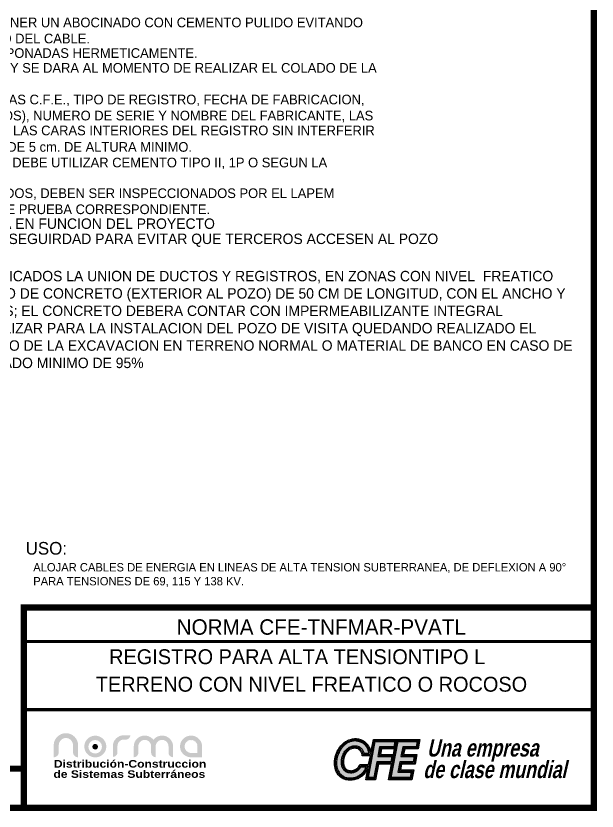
# Model space of a CAD drawing. Header units: centimetres. Extents: x 96 to 420531, y -3168 to 2218.
# Drawn here: x 2590 to 3371, y 96 to 1165 of the extents above; entities that cross this region are included whole.
import ezdxf
from ezdxf.enums import TextEntityAlignment as Align

# ---------------------------------------------------------------- set-up
doc = ezdxf.new("R2010")
doc.units = ezdxf.units.CM
doc.header["$LTSCALE"] = 10
doc.header["$MEASUREMENT"] = 0
doc.layers.get('0').update_dxf_attribs({"linetype": 'CONTINUOUS'})
for name, color, linetype in [('CABLES Y VARILLAS', 7, 'CONTINUOUS'), ('DIM', 7, 'CONTINUOUS'), ('LAYER_1', 160, 'CONTINUOUS'), ('MARCO', 7, 'CONTINUOUS'), ('TEXTOS', 7, 'CONTINUOUS')]:
    doc.layers.add(name, color=color, linetype=linetype)
doc.layers.add('LOGO', color=7, linetype='CONTINUOUS', true_color=0x00a160)
doc.styles.get("Standard").update_dxf_attribs({"font": ''})
doc.styles.add('Zurich', font='')
doc.styles.get('Standard').set_extended_font_data('Zurich Ex BT')
doc.styles.get('Zurich').set_extended_font_data('Zurich Ex BT')

# ---------------------------------------------------------------- blocks, each defined once
blk = doc.blocks.new('A$C0A2002F6')
at = {"layer": 'TEXTOS', "insert": (26.9, 188), "char_height": 14, "width": 1278.433, "attachment_point": 1}
blk.add_mtext('31.- EN CASO DE QUE LOS REGISTROS SEAN PREFABRICADOS LA UNION DE DUCTOS Y REGISTROS, EN ZONAS CON NIVEL  FREATICO ALTO, CONTEMPLARA LA CONSTRUCCION  DE UN DADO DE CONCRETO (EXTERIOR AL POZO) DE 50 CM DE LONGITUD, CON EL ANCHO Y ALTO NECESARIO PARA CUBRIR EL BANCO DE DUCTOS; EL CONCRETO DEBERA CONTAR CON IMPERMEABILIZANTE INTEGRAL \\P32.-LA SOBREEXCAVACION INDICADA SE DEBERA REALIZAR PARA LA INSTALACION DEL POZO DE VISITA QUEDANDO REALIZADO EL RELLENO Y COMPACTACION CON MATERIAL PRODUCTO DE LA EXCAVACION EN TERRENO NORMAL O MATERIAL DE BANCO EN CASO DE TERRENO ROCOSO DEBIENDO LOGRAR UN COMPACTADO MINIMO DE 95%', dxfattribs=at)
blk = doc.blocks.new('CFE-logo')
at = {"layer": 'LOGO'}
h = blk.add_hatch(color=256, dxfattribs=at)
h.paths.add_polyline_path([(-6.3, 34.49, 0.054617), (-8.96, 35.72, 0.06951), (-12.95, 36.47, 0.073461), (-17.11, 36.07, 0.070228), (-21.5, 34.29, 0.043722), (-24.22, 32.39, 0.039641), (-26.5, 30.15, 0.06765), (-29.65, 25.35, 0.070931), (-31.77, 18.5, 0.0834), (-31.89, 11.64, 0.093808), (-29.9, 5.9, 0.073538), (-27.55, 3.04, 0.039243), (-25.95, 1.76, 0.037048), (-24.48, 0.91, 0.041823), (-22.64, 0.21, 0.027251), (-21.22, -0.11, 0.022948), (-19.74, -0.29, 0.027241), (-17.5, -0.34, 0.028062), (-15.39, -0.16, 0.05489), (-12.11, 0.67, 0.050165), (-9.58, 1.94, 0.040744), (-7.12, 3.78, 0.04453), (-4.65, 6.39, 0.033821), (-2.99, 8.82, 0.010858), (-2.52, 9.65), (-4.35, 0), (4.35, 0), (6.96, 13.79), (18.39, 13.79), (15.66, 0), (36.56, 0), (38.28, 8.68), (26.42, 8.68), (27.43, 13.79), (39.3, 13.79), (41.02, 22.48), (29.16, 22.48), (30.11, 27.31), (41.98, 27.31), (43.66, 35.78), (2.42, 35.78), (0.23, 24.17, 0.027909), (-0.34, 26.36, 0.001464), (-0.37, 26.47, 0.000578), (-0.39, 26.51, -0.009497), (-0.4, 26.55, 0.003356), (-0.48, 26.8, 0.00254), (-0.55, 26.98, 0.005278), (-0.69, 27.36, 0.013504), (-1.06, 28.26, 0.004307), (-1.18, 28.54, 0.020786), (-1.82, 29.76, 0.016409), (-2.34, 30.62, 0.062618), (-4.51, 33.17, 0.047115)])
h.paths.add_polyline_path([(-4.73, 32.02, -0.026011), (-3.88, 31.08, -0.040955), (-2.63, 29.28, -0.045009), (-1.38, 26.56, -0.057125), (-0.39, 22.34), (-6.68, 22.34, 0.022798), (-6.87, 23.11, 0.022795), (-7.15, 23.93, 0.024572), (-7.54, 24.78, 0.029388), (-8.09, 25.72, 0.040701), (-8.99, 26.86, 0.087795), (-10.87, 28.24, 0.095835), (-13.34, 28.92, 0.056908), (-15.27, 28.85, 0.065301), (-17.81, 28.2, 0.095363), (-20.41, 26.54, 0.047439), (-22.43, 24.2, 0.028256), (-23.21, 22.98, 0.036079), (-23.95, 21.43, 0.040811), (-24.62, 19.15, 0.046813), (-25.05, 15.13, 0.065799), (-24.72, 12.55, 0.052928), (-24.08, 10.89, 0.055589), (-23.15, 9.47, 0.05296), (-22.07, 8.42, 0.068472), (-20.53, 7.52, 0.054253), (-19.27, 7.15, 0.012802), (-18.98, 7.1, 0.023993), (-18.42, 7.06, 0.025361), (-17.64, 7.03, 0.044931), (-16.33, 7.12, 0.044413), (-14.9, 7.52, 0.015165), (-13.84, 7.94, 0.0426), (-12.72, 8.48, 0.075058), (-10.63, 10.29, 0.044541), (-9.09, 12.37), (-2.25, 12.37, -0.021359), (-2.83, 11.01, -0.041863), (-4.59, 7.96, -0.048068), (-7.06, 5.07, -0.055524), (-10.09, 2.73, -0.033283), (-11.79, 1.85, -0.068103), (-15.6, 0.82, -0.069073), (-20.79, 0.86, -0.1917), (-28.13, 5.08, -0.108971), (-30.69, 10.24, -0.082267), (-31.19, 16.01, -0.03328), (-30.67, 19.62, -0.042896), (-29.47, 23.59, -0.06382), (-26.89, 28.26, -0.07848), (-22.64, 32.45, -0.056136), (-19.24, 34.34, -0.088161), (-14.22, 35.47, -0.078803), (-9.9, 34.95, -0.073198), (-6.56, 33.47, -0.054439)], flags=16)
h.paths.add_polyline_path([(-4.69, 30.51, -0.03804), (-3.72, 29.2, -0.032128), (-2.88, 27.67, -0.038622), (-1.97, 25.2, -0.030376), (-1.57, 23.46), (-5.96, 23.46, 0.025236), (-6.39, 24.75, 0.032471), (-7.02, 26.09, 0.08989), (-8.44, 27.87, 0.088015), (-10.52, 29.39, 0.114172), (-14.23, 30.12, 0.083553), (-17.46, 29.58, 0.092963), (-20.48, 27.8, 0.048188), (-22.92, 25.21, 0.064471), (-24.76, 21.9, 0.045389), (-25.68, 18.88, 0.053705), (-26.04, 15.15, 0.073942), (-25.53, 11.76, 0.077371), (-24.35, 9.37, 0.041784), (-23.49, 8.34, 0.036743), (-22.58, 7.55, 0.042496), (-21.34, 6.78, 0.042242), (-19.99, 6.23, 0.086788), (-17.97, 5.94, 0.048583), (-16.19, 6.06, 0.040014), (-14.63, 6.46, 0.025514), (-13.2, 7.04, 0.040124), (-12.22, 7.62, 0.027411), (-11.19, 8.44, 0.020598), (-10.11, 9.48, 0.013421), (-9.29, 10.39, 0.014222), (-8.59, 11.24), (-3.88, 11.24, -0.022184), (-4.38, 10.22, -0.021686), (-5.22, 8.83, -0.022236), (-6.2, 7.48, -0.023532), (-7.29, 6.23, -0.027026), (-8.55, 5.06, -0.046201), (-10.85, 3.48, -0.064778), (-13.92, 2.15, -0.048948), (-16.54, 1.68, -0.031415), (-18.91, 1.65, -0.03984), (-21.25, 1.93, -0.038066), (-22.82, 2.39, -0.040694), (-24.24, 3.05, -0.034971), (-25.41, 3.84, -0.031583), (-26.53, 4.84, -0.056818), (-28.09, 6.77, -0.040977), (-29.08, 8.65, -0.03107), (-29.68, 10.34, -0.030121), (-30.09, 12.17, -0.031633), (-30.29, 14.25, -0.033552), (-30.21, 16.59, -0.022587), (-29.92, 18.61, -0.025884), (-29.34, 20.97, -0.026393), (-28.51, 23.28, -0.026115), (-27.53, 25.32, -0.025986), (-26.51, 26.98, -0.02835), (-24.8, 29.18, -0.041606), (-22.64, 31.27, -0.031298), (-21.11, 32.36, -0.044143), (-18.95, 33.45, -0.036293), (-17.04, 34.06, -0.036108), (-15.27, 34.36, -0.044382), (-13, 34.37, -0.036616), (-11.04, 34.06, -0.038057), (-9, 33.42, -0.027852), (-7.62, 32.78, -0.028929), (-6.4, 32.03, -0.064438)], flags=0)
h.paths.add_polyline_path([(3.25, 34.78), (22.56, 34.78), (21.28, 28.31), (8.69, 28.31), (7.4, 21.48), (19.92, 21.48), (18.59, 14.79), (6.13, 14.79), (3.52, 1), (-3.14, 1)], flags=16)
h.paths.add_polyline_path([(-9.82, 26.3, -0.042079), (-9.1, 25.49, -0.024939), (-8.64, 24.82, -0.029066), (-8.17, 23.95, -0.030353), (-7.78, 22.96, -0.022503), (-7.58, 22.27, -0.046365), (-7.45, 21.33), (-0.31, 21.33), (-1.82, 13.38), (-9.51, 13.38, -0.032068), (-10.48, 11.89, -0.024919), (-11.35, 10.82, -0.03743), (-12.39, 9.85, -0.076551), (-13.88, 8.97, -0.017064), (-15.15, 8.46, -0.045383), (-16.43, 8.12, -0.050825), (-18.16, 8.06, -0.092177), (-20.13, 8.45, -0.068823), (-21.49, 9.22, -0.049798), (-22.38, 10.05, -0.061273), (-23.31, 11.41, -0.062952), (-23.96, 13.21, -0.048503), (-24.17, 14.84, -0.036912), (-24, 17.64, -0.056115), (-23.25, 20.86, -0.060826), (-22.09, 23.13, -0.025948), (-21.11, 24.45, -0.047646), (-19.63, 26.01, -0.083921), (-17.6, 27.25, -0.03878), (-16.32, 27.64, -0.031858), (-14.74, 27.89, -0.064861), (-12.97, 27.85, -0.078405), (-11.23, 27.29, -0.037228), (-10.49, 26.85, -0.03675)], flags=16)
h.paths.add_polyline_path([(4.08, 33.78), (21.38, 33.78), (20.49, 29.31), (7.86, 29.31), (6.19, 20.48), (18.73, 20.48), (17.79, 15.79), (5.3, 15.79), (2.69, 2), (-1.93, 2)], flags=0)
h.paths.add_polyline_path([(9.52, 27.31), (21.08, 27.31), (20.12, 22.48), (8.6, 22.48)], flags=0)
h.paths.add_polyline_path([(23.58, 34.78), (42.44, 34.78), (41.16, 28.31), (29.29, 28.31), (27.94, 21.48), (39.8, 21.48), (38.47, 14.79), (26.61, 14.79), (25.2, 7.68), (37.06, 7.68), (35.74, 1), (16.88, 1)], flags=16)
h.paths.add_polyline_path([(24.4, 33.78), (41.22, 33.78), (40.34, 29.31), (28.43, 29.31), (26.76, 20.48), (38.58, 20.48), (37.65, 15.79), (25.87, 15.79), (24.15, 6.68), (35.85, 6.68), (34.92, 2), (18.09, 2)], flags=0)
for points in [[(-2.52, 9.65, -0.010858), (-2.99, 8.82, -0.033821), (-4.65, 6.39, -0.04453), (-7.12, 3.78, -0.040744), (-9.58, 1.94, -0.050165), (-12.11, 0.67, -0.05489), (-15.39, -0.16, -0.028062), (-17.5, -0.34, -0.027241), (-19.74, -0.29, -0.022948), (-21.22, -0.11, -0.027251), (-22.64, 0.21, -0.041823), (-24.48, 0.91, -0.037048), (-25.95, 1.76, -0.039243), (-27.55, 3.04, -0.073538), (-29.9, 5.9, -0.093808), (-31.89, 11.64, -0.0834), (-31.77, 18.5, -0.070931), (-29.65, 25.35, -0.06765), (-26.5, 30.15, -0.039641), (-24.22, 32.39, -0.043722), (-21.5, 34.29, -0.070228), (-17.11, 36.07, -0.073461), (-12.95, 36.47, -0.06951), (-8.96, 35.72, -0.054617), (-6.3, 34.49, -0.047115), (-4.51, 33.17, -0.062618), (-2.34, 30.62, -0.016409), (-1.82, 29.76, -0.020786), (-1.18, 28.54, -0.004307), (-1.06, 28.26, -0.013504), (-0.69, 27.36, -0.005278), (-0.55, 26.98, -0.00254), (-0.48, 26.8, -0.003356), (-0.4, 26.55, 0.009497), (-0.39, 26.51, -0.000578), (-0.37, 26.47, -0.001464), (-0.34, 26.36, -0.027909), (0.23, 24.17), (2.42, 35.78), (43.66, 35.78), (41.98, 27.31), (30.11, 27.31), (29.16, 22.48), (41.02, 22.48), (39.3, 13.79), (27.43, 13.79), (26.42, 8.68), (38.28, 8.68), (36.56, 0), (15.66, 0), (18.39, 13.79), (6.96, 13.79), (4.35, 0), (-4.35, 0)], [(-6.68, 22.34, 0.022798), (-6.87, 23.11, 0.022795), (-7.15, 23.93, 0.024572), (-7.54, 24.78, 0.029388), (-8.09, 25.72, 0.040701), (-8.99, 26.86, 0.087795), (-10.87, 28.24, 0.097282), (-13.38, 28.92, 0.055766), (-15.27, 28.85, 0.065301), (-17.81, 28.2, 0.095363), (-20.41, 26.54, 0.047439), (-22.43, 24.2, 0.028256), (-23.21, 22.98, 0.036079), (-23.95, 21.43, 0.040811), (-24.62, 19.15, 0.046813), (-25.05, 15.13, 0.065799), (-24.72, 12.55, 0.052928), (-24.08, 10.89, 0.055589), (-23.15, 9.47, 0.05296), (-22.07, 8.42, 0.068472), (-20.53, 7.52, 0.054253), (-19.27, 7.15, 0.012802), (-18.98, 7.1, 0.023993), (-18.42, 7.06, 0.025361), (-17.64, 7.03, 0.044931), (-16.33, 7.12, 0.044413), (-14.9, 7.52, 0.015165), (-13.84, 7.94, 0.0426), (-12.72, 8.48, 0.075058), (-10.63, 10.29, 0.044541), (-9.09, 12.37), (-2.25, 12.37, -0.021359), (-2.83, 11.01, -0.041863), (-4.59, 7.96, -0.048068), (-7.06, 5.07, -0.055524), (-10.09, 2.73, -0.033283), (-11.79, 1.85, -0.068103), (-15.6, 0.82, -0.069073), (-20.79, 0.86, -0.1917), (-28.13, 5.08, -0.108971), (-30.69, 10.24, -0.082267), (-31.19, 16.01, -0.03328), (-30.67, 19.62, -0.042896), (-29.47, 23.59, -0.06382), (-26.89, 28.26, -0.07848), (-22.64, 32.45, -0.056136), (-19.24, 34.34, -0.088161), (-14.22, 35.47, -0.078803), (-9.9, 34.95, -0.073198), (-6.56, 33.47, -0.054439), (-4.73, 32.02, -0.026011), (-3.88, 31.08, -0.040955), (-2.63, 29.28, -0.045009), (-1.38, 26.56, -0.057125), (-0.39, 22.34)], [(-2.88, 27.67, 0.033314), (-3.75, 29.25, 0.037857), (-4.73, 30.56, 0.062841), (-6.4, 32.03, 0.028929), (-7.62, 32.78, 0.027852), (-9, 33.42, 0.038057), (-11.04, 34.06, 0.036616), (-13, 34.37, 0.044382), (-15.27, 34.36, 0.036108), (-17.04, 34.06, 0.036293), (-18.95, 33.45, 0.044143), (-21.11, 32.36, 0.031298), (-22.64, 31.27, 0.041004), (-24.77, 29.21, 0.028794), (-26.51, 26.98, 0.025986), (-27.53, 25.32, 0.026115), (-28.51, 23.28, 0.026393), (-29.34, 20.97, 0.025884), (-29.92, 18.61, 0.022587), (-30.21, 16.59, 0.033552), (-30.29, 14.25, 0.031633), (-30.09, 12.17, 0.030121), (-29.68, 10.34, 0.03107), (-29.08, 8.65, 0.040977), (-28.09, 6.77, 0.056818), (-26.53, 4.84, 0.031583), (-25.41, 3.84, 0.034971), (-24.24, 3.05, 0.040694), (-22.82, 2.39, 0.038066), (-21.25, 1.93, 0.03984), (-18.91, 1.65, 0.031563), (-16.53, 1.68, 0.048744), (-13.92, 2.15, 0.064778), (-10.85, 3.48, 0.046201), (-8.55, 5.06, 0.027026), (-7.29, 6.23, 0.022945), (-6.22, 7.44, 0.022786), (-5.22, 8.83, 0.021686), (-4.38, 10.22, 0.022184), (-3.88, 11.24), (-8.59, 11.24, -0.014222), (-9.29, 10.39, -0.013421), (-10.11, 9.48, -0.019817), (-11.14, 8.48, -0.028593), (-12.22, 7.62, -0.040124), (-13.2, 7.04, -0.025514), (-14.63, 6.46, -0.040014), (-16.19, 6.06, -0.048583), (-17.97, 5.94, -0.086788), (-19.99, 6.23, -0.042242), (-21.34, 6.78, -0.042496), (-22.58, 7.55, -0.036743), (-23.49, 8.34, -0.041784), (-24.35, 9.37, -0.077371), (-25.53, 11.76, -0.073942), (-26.04, 15.15, -0.053705), (-25.68, 18.88, -0.045389), (-24.76, 21.9, -0.064471), (-22.92, 25.21, -0.048188), (-20.48, 27.8, -0.092963), (-17.46, 29.58, -0.083553), (-14.23, 30.12, -0.114172), (-10.52, 29.39, -0.088015), (-8.44, 27.87, -0.08989), (-7.02, 26.09, -0.032471), (-6.39, 24.75, -0.025236), (-5.96, 23.46), (-1.57, 23.46, 0.030376), (-1.97, 25.2, 0.038622)]]:
    blk.add_lwpolyline(points, format="xyb", close=True, dxfattribs=at)
for points in [[(19.92, 21.48), (18.59, 14.79), (6.13, 14.79), (3.52, 1), (-3.14, 1), (3.25, 34.78), (22.56, 34.78), (21.28, 28.31), (8.69, 28.31), (7.4, 21.48), (19.92, 21.48)], [(20.49, 29.31), (7.86, 29.31), (6.19, 20.48), (18.73, 20.48), (17.79, 15.79), (5.3, 15.79), (2.69, 2), (-1.93, 2), (4.08, 33.78), (21.38, 33.78)], [(23.58, 34.78), (42.44, 34.78), (41.16, 28.31), (29.29, 28.31), (27.94, 21.48), (39.8, 21.48), (38.47, 14.79), (26.61, 14.79), (25.2, 7.68), (37.06, 7.68), (35.74, 1), (16.88, 1)], [(24.4, 33.78), (41.22, 33.78), (40.34, 29.31), (28.43, 29.31), (26.76, 20.48), (38.58, 20.48), (37.65, 15.79), (25.87, 15.79), (24.15, 6.68), (35.85, 6.68), (34.92, 2), (18.09, 2)], [(20.12, 22.48), (21.08, 27.31), (9.52, 27.31), (8.6, 22.48)]]:
    blk.add_lwpolyline(points, close=True, dxfattribs=at)
blk.add_lwpolyline([(-0.31, 21.33), (-7.45, 21.33, 0.046365), (-7.58, 22.27, 0.022503), (-7.78, 22.96, 0.030353), (-8.17, 23.95, 0.029066), (-8.64, 24.82, 0.024939), (-9.1, 25.49, 0.042079), (-9.82, 26.3, 0.03675), (-10.49, 26.85, 0.037228), (-11.23, 27.29, 0.078405), (-12.97, 27.85, 0.064861), (-14.74, 27.89, 0.031858), (-16.32, 27.64, 0.03878), (-17.6, 27.25, 0.083921), (-19.63, 26.01, 0.047646), (-21.11, 24.45, 0.025948), (-22.09, 23.13, 0.060826), (-23.25, 20.86, 0.056115), (-24, 17.64, 0.036912), (-24.17, 14.84, 0.048503), (-23.96, 13.21, 0.062952), (-23.31, 11.41, 0.062364), (-22.36, 10.03, 0.048606), (-21.49, 9.22, 0.068823), (-20.13, 8.45, 0.092177), (-18.16, 8.06, 0.050825), (-16.43, 8.12, 0.045383), (-15.15, 8.46, 0.017064), (-13.88, 8.97, 0.076551), (-12.39, 9.85, 0.03743), (-11.35, 10.82, 0.024919), (-10.48, 11.89, 0.032068), (-9.51, 13.38), (-1.82, 13.38)], format="xyb", dxfattribs=at)
blk.add_lwpolyline([(-1.82, 13.38), (-0.31, 21.33)], dxfattribs=at)
blk = doc.blocks.new('CFE-empresa')
at = {"layer": 'LOGO'}
blk.add_blockref('CFE-logo', (-46.5, 0), dxfattribs=at)
at = {"layer": 'LOGO', "char_height": 15.2785, "attachment_point": 4, "line_spacing_factor": 0.75}
for s, insert, width in [('\\pi3.3868;{\\fHelvetica Narrow|b1|i0|c0|p34;\\Q13;\\W0.9;Una empresa}', (0, 25.9), 107.2821), ('{\\fHelvetica Narrow|b1|i0|c0|p34;\\Q13;\\W0.9;de clase mundial}', (0, 8.99), 135.3031)]:
    blk.add_mtext(s, dxfattribs=dict(at, insert=insert, width=width))
blk = doc.blocks.new('logo_norma')
at = {"linetype": 'Continuous', "lineweight": 0}
blk.add_hatch(color=2, dxfattribs=at).paths.add_polyline_path([(33.63, 163, 1), (38.81, 163, 1)])
at = {"layer": 'LAYER_1', "lineweight": 0}
h = blk.add_hatch(color=7, dxfattribs=at)
h.dxf.hatch_style = 2
edge = h.paths.add_edge_path()
edge.add_spline(control_points=[(15.71, 164.38), (15.71, 166.19), (15.07, 167.77), (13.79, 169.1), (12.51, 170.44), (10.96, 171.11), (9.14, 171.11), (7.3, 171.11), (5.74, 170.44), (4.46, 169.12), (3.17, 167.79), (2.53, 166.21), (2.53, 164.38), (2.53, 164.38), (2.53, 157.96), (2.53, 157.96), (2.53, 156.68), (2.07, 155.58), (1.15, 154.66), (0.23, 153.74), (-0.87, 153.28), (-2.15, 153.28), (-2.15, 153.28), (-2.15, 164.39), (-2.15, 164.39), (-2.15, 167.46), (-1.04, 170.09), (1.17, 172.27), (3.38, 174.45), (6.03, 175.54), (9.14, 175.54), (12.22, 175.54), (14.87, 174.45), (17.08, 172.27), (19.29, 170.09), (20.4, 167.46), (20.4, 164.39), (20.4, 164.39), (20.4, 153.28), (20.4, 153.28), (19.11, 153.28), (18.01, 153.74), (17.09, 154.66), (16.17, 155.58), (15.71, 156.68), (15.71, 157.96), (15.71, 157.96), (15.71, 164.38), (15.71, 164.38)], knot_values=[0, 0, 0, 0, 1, 1, 1, 2, 2, 2, 3, 3, 3, 4, 4, 4, 5, 5, 5, 6, 6, 6, 7, 7, 7, 8, 8, 8, 9, 9, 9, 10, 10, 10, 11, 11, 11, 12, 12, 12, 13, 13, 13, 14, 14, 14, 15, 15, 15, 16, 16, 16, 16], degree=3, periodic=0)
h = blk.add_hatch(color=1, dxfattribs=at)
h.dxf.hatch_style = 2
edge = h.paths.add_edge_path()
edge.add_arc((36.22, 163), 6.29, 0, 360)
h.paths.add_polyline_path([(36.33, 173.22), (36.59, 173.21), (36.85, 173.2), (37.1, 173.19), (37.36, 173.17), (37.61, 173.14), (37.85, 173.11), (38.1, 173.07), (38.34, 173.03), (38.58, 172.98), (38.82, 172.93), (39.06, 172.87), (39.29, 172.8), (39.52, 172.73), (39.75, 172.65), (39.98, 172.57), (40.2, 172.48), (40.43, 172.39), (40.65, 172.28), (40.86, 172.18), (41.08, 172.07), (41.29, 171.95), (41.5, 171.83), (41.71, 171.7), (41.92, 171.56), (42.12, 171.42), (42.33, 171.27), (42.53, 171.12), (42.72, 170.96), (42.92, 170.8), (43.11, 170.63), (43.3, 170.46), (43.49, 170.27), (43.68, 170.09), (43.85, 169.9), (44.03, 169.71), (44.19, 169.52), (44.35, 169.33), (44.51, 169.13), (44.66, 168.93), (44.8, 168.73), (44.94, 168.52), (45.07, 168.32), (45.2, 168.11), (45.32, 167.9), (45.43, 167.68), (45.54, 167.47), (45.64, 167.25), (45.74, 167.03), (45.83, 166.81), (45.91, 166.58), (45.99, 166.35), (46.07, 166.12), (46.13, 165.89), (46.19, 165.66), (46.25, 165.42), (46.3, 165.18), (46.34, 164.94), (46.38, 164.69), (46.41, 164.45), (46.44, 164.2), (46.46, 163.95), (46.48, 163.69), (46.48, 163.44), (46.49, 163.18), (46.48, 162.92), (46.48, 162.66), (46.46, 162.41), (46.44, 162.16), (46.41, 161.91), (46.38, 161.66), (46.34, 161.42), (46.3, 161.18), (46.25, 160.94), (46.19, 160.7), (46.13, 160.47), (46.07, 160.24), (45.99, 160.01), (45.91, 159.78), (45.83, 159.56), (45.74, 159.33), (45.64, 159.11), (45.54, 158.9), (45.43, 158.68), (45.32, 158.47), (45.2, 158.26), (45.07, 158.05), (44.94, 157.85), (44.8, 157.64), (44.66, 157.44), (44.51, 157.25), (44.35, 157.05), (44.19, 156.86), (44.03, 156.67), (43.85, 156.48), (43.68, 156.29), (43.49, 156.11), (43.3, 155.93), (43.11, 155.76), (42.92, 155.59), (42.72, 155.43), (42.53, 155.27), (42.33, 155.12), (42.12, 154.97), (41.92, 154.83), (41.71, 154.7), (41.5, 154.57), (41.29, 154.45), (41.08, 154.33), (40.86, 154.22), (40.65, 154.11), (40.43, 154.02), (40.2, 153.92), (39.98, 153.83), (39.75, 153.75), (39.52, 153.67), (39.29, 153.6), (39.06, 153.54), (38.82, 153.48), (38.58, 153.42), (38.34, 153.37), (38.1, 153.33), (37.85, 153.29), (37.61, 153.26), (37.36, 153.24), (37.1, 153.22), (36.85, 153.2), (36.59, 153.2), (36.33, 153.19), (36.07, 153.2), (35.82, 153.2), (35.56, 153.22), (35.31, 153.24), (35.06, 153.26), (34.81, 153.29), (34.57, 153.33), (34.33, 153.37), (34.09, 153.42), (33.85, 153.48), (33.61, 153.54), (33.38, 153.6), (33.15, 153.67), (32.92, 153.75), (32.69, 153.83), (32.47, 153.92), (32.24, 154.02), (32.02, 154.11), (31.81, 154.22), (31.59, 154.33), (31.38, 154.45), (31.17, 154.57), (30.96, 154.7), (30.75, 154.83), (30.55, 154.97), (30.35, 155.12), (30.15, 155.27), (29.95, 155.43), (29.76, 155.59), (29.57, 155.76), (29.38, 155.93), (29.19, 156.11), (29, 156.29), (28.83, 156.48), (28.65, 156.67), (28.49, 156.86), (28.33, 157.05), (28.17, 157.25), (28.02, 157.44), (27.88, 157.64), (27.75, 157.85), (27.61, 158.05), (27.49, 158.26), (27.37, 158.47), (27.26, 158.68), (27.15, 158.9), (27.05, 159.11), (26.95, 159.33), (26.86, 159.56), (26.77, 159.78), (26.7, 160.01), (26.62, 160.24), (26.56, 160.47), (26.49, 160.7), (26.44, 160.94), (26.39, 161.18), (26.35, 161.42), (26.31, 161.66), (26.28, 161.91), (26.25, 162.16), (26.23, 162.41), (26.21, 162.66), (26.21, 162.92), (26.2, 163.18), (26.21, 163.44), (26.21, 163.69), (26.23, 163.95), (26.25, 164.2), (26.28, 164.45), (26.31, 164.69), (26.35, 164.94), (26.39, 165.18), (26.44, 165.42), (26.49, 165.66), (26.56, 165.89), (26.62, 166.12), (26.7, 166.35), (26.77, 166.58), (26.86, 166.81), (26.95, 167.03), (27.05, 167.25), (27.15, 167.47), (27.26, 167.68), (27.37, 167.9), (27.49, 168.11), (27.61, 168.32), (27.75, 168.52), (27.88, 168.73), (28.02, 168.93), (28.17, 169.13), (28.33, 169.33), (28.49, 169.52), (28.65, 169.71), (28.83, 169.9), (29, 170.09), (29.19, 170.27), (29.38, 170.46), (29.57, 170.63), (29.76, 170.8), (29.95, 170.96), (30.15, 171.12), (30.35, 171.27), (30.55, 171.42), (30.75, 171.56), (30.96, 171.7), (31.17, 171.83), (31.38, 171.95), (31.59, 172.07), (31.81, 172.18), (32.02, 172.28), (32.24, 172.39), (32.47, 172.48), (32.69, 172.57), (32.92, 172.65), (33.15, 172.73), (33.38, 172.8), (33.61, 172.87), (33.85, 172.93), (34.09, 172.98), (34.33, 173.03), (34.57, 173.07), (34.81, 173.11), (35.06, 173.14), (35.31, 173.17), (35.56, 173.19), (35.82, 173.2), (36.07, 173.21)])
h = blk.add_hatch(color=7, dxfattribs=at)
h.dxf.hatch_style = 2
edge = h.paths.add_edge_path()
edge.add_spline(control_points=[(56.86, 157.83), (56.86, 156.68), (56.45, 155.69), (55.62, 154.86), (54.79, 154.04), (53.8, 153.62), (52.65, 153.62), (52.65, 153.62), (52.65, 163.66), (52.65, 163.66), (52.65, 166.43), (53.65, 168.79), (55.65, 170.74), (57.65, 172.68), (60.03, 173.65), (62.81, 173.65), (62.81, 173.65), (68.73, 173.65), (68.73, 173.65), (68.73, 172.55), (68.34, 171.61), (67.56, 170.83), (66.78, 170.06), (65.84, 169.67), (64.74, 169.67), (64.74, 169.67), (62.81, 169.67), (62.81, 169.67), (61.15, 169.67), (59.75, 169.08), (58.59, 167.91), (57.44, 166.73), (56.86, 165.32), (56.86, 163.66), (56.86, 163.66), (56.86, 157.83), (56.86, 157.83)], knot_values=[0, 0, 0, 0, 1, 1, 1, 2, 2, 2, 3, 3, 3, 4, 4, 4, 5, 5, 5, 6, 6, 6, 7, 7, 7, 8, 8, 8, 9, 9, 9, 10, 10, 10, 11, 11, 11, 12, 12, 12, 12], degree=3, periodic=0)
h = blk.add_hatch(color=7, dxfattribs=at)
h.dxf.hatch_style = 2
edge = h.paths.add_edge_path()
edge.add_spline(control_points=[(92.25, 163.31), (92.25, 163.31), (92.25, 153.32), (92.25, 153.32), (91.1, 153.32), (90.11, 153.74), (89.28, 154.56), (88.45, 155.39), (88.04, 156.38), (88.04, 157.53), (88.04, 157.53), (88.04, 163.31), (88.04, 163.31), (88.04, 164.96), (87.47, 166.38), (86.32, 167.57), (85.18, 168.76), (83.78, 169.36), (82.12, 169.36), (80.47, 169.36), (79.07, 168.76), (77.91, 167.57), (76.76, 166.38), (76.18, 164.96), (76.18, 163.31), (76.18, 163.31), (76.18, 157.53), (76.18, 157.53), (76.18, 156.36), (75.77, 155.37), (74.95, 154.55), (74.13, 153.74), (73.14, 153.32), (71.97, 153.32), (71.97, 153.32), (71.97, 163.31), (71.97, 163.31), (71.97, 166.08), (72.97, 168.45), (74.96, 170.41), (76.96, 172.37), (79.35, 173.35), (82.12, 173.35), (83.69, 173.35), (85.18, 173), (86.59, 172.31), (87.99, 171.62), (89.18, 170.66), (90.17, 169.42), (91.12, 170.64), (92.31, 171.6), (93.73, 172.3), (95.15, 173), (96.64, 173.35), (98.19, 173.35), (100.97, 173.35), (103.35, 172.37), (105.34, 170.41), (107.33, 168.45), (108.32, 166.08), (108.32, 163.31), (108.32, 163.31), (108.32, 153.32), (108.32, 153.32), (107.17, 153.32), (106.18, 153.74), (105.35, 154.56), (104.52, 155.39), (104.11, 156.38), (104.11, 157.53), (104.11, 157.53), (104.11, 163.31), (104.11, 163.31), (104.11, 164.96), (103.54, 166.38), (102.39, 167.57), (101.25, 168.76), (99.85, 169.36), (98.19, 169.36), (96.54, 169.36), (95.14, 168.76), (93.98, 167.57), (92.83, 166.38), (92.25, 164.96), (92.25, 163.31)], knot_values=[0, 0, 0, 0, 1, 1, 1, 2, 2, 2, 3, 3, 3, 4, 4, 4, 5, 5, 5, 6, 6, 6, 7, 7, 7, 8, 8, 8, 9, 9, 9, 10, 10, 10, 11, 11, 11, 12, 12, 12, 13, 13, 13, 14, 14, 14, 15, 15, 15, 16, 16, 16, 17, 17, 17, 18, 18, 18, 19, 19, 19, 20, 20, 20, 21, 21, 21, 22, 22, 22, 23, 23, 23, 24, 24, 24, 25, 25, 25, 26, 26, 26, 27, 27, 27, 28, 28, 28, 28], degree=3, periodic=0)
h = blk.add_hatch(color=7, dxfattribs=at)
h.dxf.hatch_style = 2
h.paths.add_polyline_path([(135.17, 163.27), (135.17, 153.28), (124.97, 153.28), (124.71, 153.29), (124.46, 153.3), (124.2, 153.31), (123.95, 153.33), (123.7, 153.36), (123.45, 153.39), (123.21, 153.42), (122.96, 153.47), (122.72, 153.52), (122.48, 153.57), (122.25, 153.63), (122.01, 153.69), (121.78, 153.77), (121.55, 153.84), (121.32, 153.93), (121.1, 154.01), (120.87, 154.11), (120.65, 154.21), (120.44, 154.31), (120.22, 154.42), (120.01, 154.54), (119.8, 154.66), (119.59, 154.79), (119.38, 154.93), (119.17, 155.07), (118.97, 155.21), (118.77, 155.36), (118.57, 155.52), (118.38, 155.68), (118.19, 155.85), (118, 156.02), (117.81, 156.2), (117.62, 156.39), (117.44, 156.57), (117.27, 156.76), (117.1, 156.95), (116.94, 157.14), (116.79, 157.34), (116.64, 157.54), (116.49, 157.74), (116.36, 157.94), (116.23, 158.15), (116.1, 158.35), (115.98, 158.56), (115.86, 158.78), (115.76, 158.99), (115.65, 159.21), (115.56, 159.43), (115.47, 159.65), (115.38, 159.87), (115.3, 160.1), (115.23, 160.33), (115.16, 160.56), (115.1, 160.8), (115.04, 161.03), (114.99, 161.27), (114.95, 161.51), (114.91, 161.76), (114.88, 162), (114.85, 162.25), (114.83, 162.5), (114.82, 162.76), (114.81, 163.01), (114.81, 163.27), (114.81, 163.53), (114.82, 163.79), (114.83, 164.04), (114.85, 164.29), (114.88, 164.54), (114.91, 164.79), (114.95, 165.03), (114.99, 165.27), (115.04, 165.51), (115.1, 165.75), (115.16, 165.98), (115.23, 166.22), (115.3, 166.45), (115.38, 166.67), (115.47, 166.9), (115.56, 167.12), (115.65, 167.34), (115.76, 167.56), (115.86, 167.78), (115.98, 167.99), (116.1, 168.2), (116.23, 168.41), (116.36, 168.62), (116.49, 168.82), (116.64, 169.02), (116.79, 169.22), (116.94, 169.42), (117.1, 169.61), (117.27, 169.8), (117.44, 169.99), (117.62, 170.18), (117.81, 170.37), (118, 170.55), (118.19, 170.72), (118.38, 170.89), (118.57, 171.06), (118.77, 171.21), (118.97, 171.37), (119.17, 171.51), (119.38, 171.65), (119.59, 171.79), (119.8, 171.92), (120.01, 172.04), (120.22, 172.16), (120.44, 172.27), (120.65, 172.38), (120.87, 172.48), (121.1, 172.57), (121.32, 172.66), (121.55, 172.75), (121.78, 172.82), (122.01, 172.89), (122.25, 172.96), (122.48, 173.02), (122.72, 173.08), (122.96, 173.12), (123.21, 173.17), (123.45, 173.2), (123.7, 173.24), (123.95, 173.26), (124.2, 173.28), (124.46, 173.3), (124.71, 173.31), (124.97, 173.31), (125.23, 173.31), (125.49, 173.3), (125.74, 173.28), (126, 173.26), (126.25, 173.24), (126.49, 173.2), (126.74, 173.17), (126.98, 173.12), (127.23, 173.08), (127.46, 173.02), (127.7, 172.96), (127.94, 172.89), (128.17, 172.82), (128.4, 172.75), (128.63, 172.66), (128.85, 172.57), (129.07, 172.48), (129.3, 172.38), (129.51, 172.27), (129.73, 172.16), (129.94, 172.04), (130.16, 171.92), (130.37, 171.79), (130.57, 171.65), (130.78, 171.51), (130.98, 171.37), (131.18, 171.21), (131.38, 171.06), (131.58, 170.89), (131.77, 170.72), (131.96, 170.55), (132.15, 170.37), (132.34, 170.18), (132.52, 169.99), (132.69, 169.8), (132.86, 169.61), (133.02, 169.42), (133.18, 169.22), (133.33, 169.02), (133.47, 168.82), (133.61, 168.62), (133.74, 168.41), (133.87, 168.2), (133.99, 167.99), (134.1, 167.78), (134.21, 167.56), (134.32, 167.34), (134.41, 167.12), (134.5, 166.9), (134.59, 166.67), (134.67, 166.45), (134.74, 166.22), (134.81, 165.98), (134.87, 165.75), (134.93, 165.51), (134.98, 165.27), (135.02, 165.03), (135.06, 164.79), (135.09, 164.54), (135.12, 164.29), (135.14, 164.04), (135.15, 163.79), (135.16, 163.53)])
edge = h.paths.add_edge_path()
edge.add_line((130.75, 157.38), (124.84, 157.38))
edge.add_arc((124.84, 163.29), 5.91, 0, 270, ccw=False)
edge.add_line((130.75, 163.29), (130.75, 157.38))
edge = h.paths.add_edge_path()
edge.add_arc((124.84, 163.29), 5.91, 227.45875, 270)
edge.add_line((124.84, 157.38), (130.75, 157.38))
edge.add_line((130.75, 157.38), (130.75, 163.29))
edge.add_arc((124.84, 163.29), 5.91, 360, 490.35884)
edge.add_line((121.02, 167.79), (121.08, 167.85))
edge.add_line((121.08, 167.85), (121.19, 167.95))
edge.add_line((121.19, 167.95), (121.3, 168.05))
edge.add_line((121.3, 168.05), (121.42, 168.14))
edge.add_line((121.42, 168.14), (121.54, 168.23))
edge.add_line((121.54, 168.23), (121.66, 168.31))
edge.add_line((121.66, 168.31), (121.78, 168.4))
edge.add_line((121.78, 168.4), (121.9, 168.47))
edge.add_line((121.9, 168.47), (122.02, 168.55))
edge.add_line((122.02, 168.55), (122.15, 168.62))
edge.add_line((122.15, 168.62), (122.28, 168.69))
edge.add_line((122.28, 168.69), (122.4, 168.75))
edge.add_line((122.4, 168.75), (122.53, 168.81))
edge.add_line((122.53, 168.81), (122.66, 168.87))
edge.add_line((122.66, 168.87), (122.8, 168.93))
edge.add_line((122.8, 168.93), (122.93, 168.98))
edge.add_line((122.93, 168.98), (123.07, 169.02))
edge.add_line((123.07, 169.02), (123.2, 169.07))
edge.add_line((123.2, 169.07), (123.34, 169.11))
edge.add_line((123.34, 169.11), (123.48, 169.14))
edge.add_line((123.48, 169.14), (123.63, 169.18))
edge.add_line((123.63, 169.18), (123.77, 169.21))
edge.add_line((123.77, 169.21), (123.91, 169.23))
edge.add_line((123.91, 169.23), (124.06, 169.26))
edge.add_line((124.06, 169.26), (124.21, 169.27))
edge.add_line((124.21, 169.27), (124.36, 169.29))
edge.add_line((124.36, 169.29), (124.51, 169.3))
edge.add_line((124.51, 169.3), (124.66, 169.31))
edge.add_line((124.66, 169.31), (124.81, 169.32))
edge.add_line((124.81, 169.32), (124.97, 169.32))
edge.add_line((124.97, 169.32), (125.12, 169.32))
edge.add_line((125.12, 169.32), (125.28, 169.31))
edge.add_line((125.28, 169.31), (125.43, 169.3))
edge.add_line((125.43, 169.3), (125.58, 169.29))
edge.add_line((125.58, 169.29), (125.73, 169.27))
edge.add_line((125.73, 169.27), (125.88, 169.26))
edge.add_line((125.88, 169.26), (126.02, 169.23))
edge.add_line((126.02, 169.23), (126.17, 169.21))
edge.add_line((126.17, 169.21), (126.31, 169.18))
edge.add_line((126.31, 169.18), (126.45, 169.14))
edge.add_line((126.45, 169.14), (126.59, 169.11))
edge.add_line((126.59, 169.11), (126.73, 169.07))
edge.add_line((126.73, 169.07), (126.87, 169.02))
edge.add_line((126.87, 169.02), (127, 168.98))
edge.add_line((127, 168.98), (127.14, 168.93))
edge.add_line((127.14, 168.93), (127.27, 168.87))
edge.add_line((127.27, 168.87), (127.4, 168.81))
edge.add_line((127.4, 168.81), (127.53, 168.75))
edge.add_line((127.53, 168.75), (127.66, 168.69))
edge.add_line((127.66, 168.69), (127.79, 168.62))
edge.add_line((127.79, 168.62), (127.91, 168.55))
edge.add_line((127.91, 168.55), (128.03, 168.47))
edge.add_line((128.03, 168.47), (128.16, 168.4))
edge.add_line((128.16, 168.4), (128.28, 168.31))
edge.add_line((128.28, 168.31), (128.4, 168.23))
edge.add_line((128.4, 168.23), (128.51, 168.14))
edge.add_line((128.51, 168.14), (128.63, 168.05))
edge.add_line((128.63, 168.05), (128.74, 167.95))
edge.add_line((128.74, 167.95), (128.86, 167.85))
edge.add_line((128.86, 167.85), (128.97, 167.75))
edge.add_line((128.97, 167.75), (129.08, 167.64))
edge.add_line((129.08, 167.64), (129.19, 167.53))
edge.add_line((129.19, 167.53), (129.29, 167.42))
edge.add_line((129.29, 167.42), (129.4, 167.31))
edge.add_line((129.4, 167.31), (129.5, 167.19))
edge.add_line((129.5, 167.19), (129.59, 167.07))
edge.add_line((129.59, 167.07), (129.69, 166.96))
edge.add_line((129.69, 166.96), (129.78, 166.84))
edge.add_line((129.78, 166.84), (129.86, 166.72))
edge.add_line((129.86, 166.72), (129.94, 166.6))
edge.add_line((129.94, 166.6), (130.02, 166.47))
edge.add_line((130.02, 166.47), (130.1, 166.35))
edge.add_line((130.1, 166.35), (130.17, 166.22))
edge.add_line((130.17, 166.22), (130.24, 166.1))
edge.add_line((130.24, 166.1), (130.31, 165.97))
edge.add_line((130.31, 165.97), (130.37, 165.84))
edge.add_line((130.37, 165.84), (130.43, 165.71))
edge.add_line((130.43, 165.71), (130.48, 165.57))
edge.add_line((130.48, 165.57), (130.54, 165.44))
edge.add_line((130.54, 165.44), (130.58, 165.3))
edge.add_line((130.58, 165.3), (130.63, 165.17))
edge.add_line((130.63, 165.17), (130.67, 165.03))
edge.add_line((130.67, 165.03), (130.71, 164.89))
edge.add_line((130.71, 164.89), (130.75, 164.75))
edge.add_line((130.75, 164.75), (130.78, 164.61))
edge.add_line((130.78, 164.61), (130.81, 164.47))
edge.add_line((130.81, 164.47), (130.83, 164.32))
edge.add_line((130.83, 164.32), (130.85, 164.18))
edge.add_line((130.85, 164.18), (130.87, 164.03))
edge.add_line((130.87, 164.03), (130.89, 163.88))
edge.add_line((130.89, 163.88), (130.9, 163.73))
edge.add_line((130.9, 163.73), (130.91, 163.58))
edge.add_line((130.91, 163.58), (130.91, 163.43))
edge.add_line((130.91, 163.43), (130.91, 163.27))
edge.add_line((130.91, 163.27), (130.91, 157.27))
edge.add_line((130.91, 157.27), (124.97, 157.27))
edge.add_line((124.97, 157.27), (124.81, 157.28))
edge.add_line((124.81, 157.28), (124.66, 157.28))
edge.add_line((124.66, 157.28), (124.51, 157.29))
edge.add_line((124.51, 157.29), (124.36, 157.3))
edge.add_line((124.36, 157.3), (124.21, 157.32))
edge.add_line((124.21, 157.32), (124.06, 157.34))
edge.add_line((124.06, 157.34), (123.91, 157.36))
edge.add_line((123.91, 157.36), (123.77, 157.38))
edge.add_line((123.77, 157.38), (123.63, 157.41))
edge.add_line((123.63, 157.41), (123.48, 157.45))
edge.add_line((123.48, 157.45), (123.34, 157.48))
edge.add_line((123.34, 157.48), (123.2, 157.52))
edge.add_line((123.2, 157.52), (123.07, 157.57))
edge.add_line((123.07, 157.57), (122.93, 157.61))
edge.add_line((122.93, 157.61), (122.8, 157.66))
edge.add_line((122.8, 157.66), (122.66, 157.71))
edge.add_line((122.66, 157.71), (122.53, 157.77))
edge.add_line((122.53, 157.77), (122.4, 157.83))
edge.add_line((122.4, 157.83), (122.28, 157.9))
edge.add_line((122.28, 157.9), (122.15, 157.96))
edge.add_line((122.15, 157.96), (122.02, 158.03))
edge.add_line((122.02, 158.03), (121.9, 158.11))
edge.add_line((121.9, 158.11), (121.78, 158.18))
edge.add_line((121.78, 158.18), (121.66, 158.27))
edge.add_line((121.66, 158.27), (121.54, 158.35))
edge.add_line((121.54, 158.35), (121.42, 158.44))
edge.add_line((121.42, 158.44), (121.3, 158.53))
edge.add_line((121.3, 158.53), (121.19, 158.62))
edge.add_line((121.19, 158.62), (121.08, 158.72))
edge.add_line((121.08, 158.72), (120.96, 158.82))
edge.add_line((120.96, 158.82), (120.85, 158.93))
edge.add_line((120.85, 158.93), (120.85, 158.93))
at = {"linetype": 'Continuous', "lineweight": 0, "char_height": 7, "width": 540.679, "attachment_point": 1}
for s, insert in [('{\\fArial Black|b0|i0|c0|p34;Distribución-Construccion}', (-2.03, 150.69)), ('{\\fArial Black|b0|i0|c0|p34;de Sistemas Subterráneos}', (-2.43, 141.19))]:
    blk.add_mtext(s, dxfattribs=dict(at, insert=insert))
blk = doc.blocks.new('Marco-Reg')
at = {"layer": 'MARCO', "linetype": 'Continuous', "const_width": 8.47}
for points in [[(3366.5, 100), (3366.5, 2213.6), (100, 2213.6), (100, 100)], [(2600.8, 100), (3366.5, 100), (3366.5, 369.6), (2600.8, 369.6)]]:
    blk.add_lwpolyline(points, close=True, dxfattribs=at)
at = {"layer": 'MARCO', "linetype": 'Continuous'}
for points, const_width in [([(2600.8, 323.8), (3366.5, 323.8)], 4.24), ([(2600.8, 232.1), (3366.5, 232.1)], 4.24), ([(2600.8, 152.8), (100, 152.8)], 8.47)]:
    blk.add_lwpolyline(points, dxfattribs=dict(at, const_width=const_width))
at = {"linetype": 'Continuous', "lineweight": 0, "xscale": 1.451152959324986, "yscale": 1.451152959329892, "zscale": 1.451152959329733}
blk.add_blockref('logo_norma', (2643.9, -54.3), dxfattribs=at)
at = {"layer": 'LOGO', "xscale": 1.515159574467987, "yscale": 1.515159574467987, "zscale": 1.515159574467998}
blk.add_blockref('CFE-empresa', (3137.1, 137.9), dxfattribs=at)

msp = doc.modelspace()

# ---------------------------------------------------------------- linework, layer by layer
at = {"layer": 'DIM'}
for p, q in [((2600.84, 100), (2600.84, 140)), ((3366.546, 100), (3366.546, 140))]:
    msp.add_line(p, q, dxfattribs=at)

# ---------------------------------------------------------------- block references
for name, p in [('Marco-Reg', (0, 0)), ('A$C0A2002F6', (2047.093, 633.854))]:
    msp.add_blockref(name, p, dxfattribs=at)

# ---------------------------------------------------------------- texts
at = {"layer": 'CABLES Y VARILLAS', "style": 'Zurich'}
for s, p in [('24.- TODOS LOS DUCTOS EN LOS REGISTROS DEBERAN TENER UN ABOCINADO CON CEMENTO PULIDO EVITANDO ', (2075.815, 1149.244)), ('QUE QUEDEN ARISTAS VIVAS QUE DAÑEN EL AISLAMIENTO DEL CABLE.', (2076.022, 1127.665)), ('25.- LAS BOQUILLAS DEL REGISTRO DEBERAN QUEDAR TAPONADAS HERMETICAMENTE.', (2075.815, 1108.114)), ('26.- LA PENDIENTE EN EL FONDO DEL POZO SERA DEL 2 % Y SE DARA AL MOMENTO DE REALIZAR EL COLADO DE LA ', (2075.815, 1088.219)), ('27.- LOS REGISTROS DEBEN IDENTIFICARSE CON LAS SIGLAS C.F.E., TIPO DE REGISTRO, FECHA DE FABRICACION, ', (2075.992, 1045.66)), ('MES (TRES PRIMERAS LETRAS), AÑO (ULTIMOS DOS DIGITOS), NUMERO DE SERIE Y NOMBRE DEL FABRICANTE, LAS ', (2075.164, 1024.081)), ('MARCAS DEBEN ESTAR BAJO RELIEVE EN CUALQUIERA DE LAS CARAS INTERIORES DEL REGISTRO SIN INTERFERIR ', (2075.164, 1004.102)), ('CON LA PERFORACION DE LOS DUCTOS CON LAS LETRAS DE 5 cm. DE ALTURA MINIMO.', (2076.007, 981.952)), ('28.- PARA AMBIENTE MARINO Y/O SUELOS SALITROSOS SE DEBE UTILIZAR CEMENTO TIPO II, 1P O SEGUN LA ', (2075.992, 960.972)), ('29.- EN CASO DE QUE LOS REGISTROS SEAN PREFABRICADOS, DEBEN SER INSPECCIONADOS POR EL LAPEM ', (2075.992, 919.727)), ('DURANTE SU CONSTRUCCION Y CONTAR CON SU AVISO DE PRUEBA CORRESPONDIENTE.', (2075.149, 898.148))]:
    msp.add_text(s, height=13, dxfattribs=at).set_placement(p)
at = {"layer": 'CABLES Y VARILLAS'}
msp.add_text('UBICACION DE LOS DUCTOS EN LOS REGISTROS SERA EN FUNCION DEL PROYECTO ', height=14, dxfattribs=at).set_placement((2076.101, 878.319))
at = {"layer": 'TEXTOS'}
for s, height, p in [('NORMA CFE-TNFMAR-PVATL', 20.75549, (3000.203, 332.793)), ('REGISTRO PARA ALTA TENSIONTIPO L', 20, (2967.84, 293.25)), ('TERRENO CON NIVEL FREATICO O ROCOSO', 20, (2987.053, 256.273))]:
    msp.add_text(s, height=height, dxfattribs=at).set_placement(p, align=Align.CENTER)
at = {"layer": 'TEXTOS', "attachment_point": 1}
for s, insert, char_height, width in [('30.- LAS TAPAS DEBERAN CONTAR CON TORNILLO DE SEGUIRDAD PARA EVITAR QUE TERCEROS ACCESEN AL POZO ', (2078.578, 871.921), 14, 1278.43338), ('\\pl2.776;{\\H1.513x;USO:\\H0.6609x;\\P\\pl12.95;ALOJAR CABLES DE ENERGIA EN LINEAS DE ALTA TENSION SUBTERRANEA, DE DEFLEXION A 90° PARA TENSIONES DE 69, 115 Y 138 KV.}', (2600.274, 457.476), 11.242558, 769.22262)]:
    msp.add_mtext(s, dxfattribs=dict(at, insert=insert, char_height=char_height, width=width))

doc.saveas('drawing.dxf')
